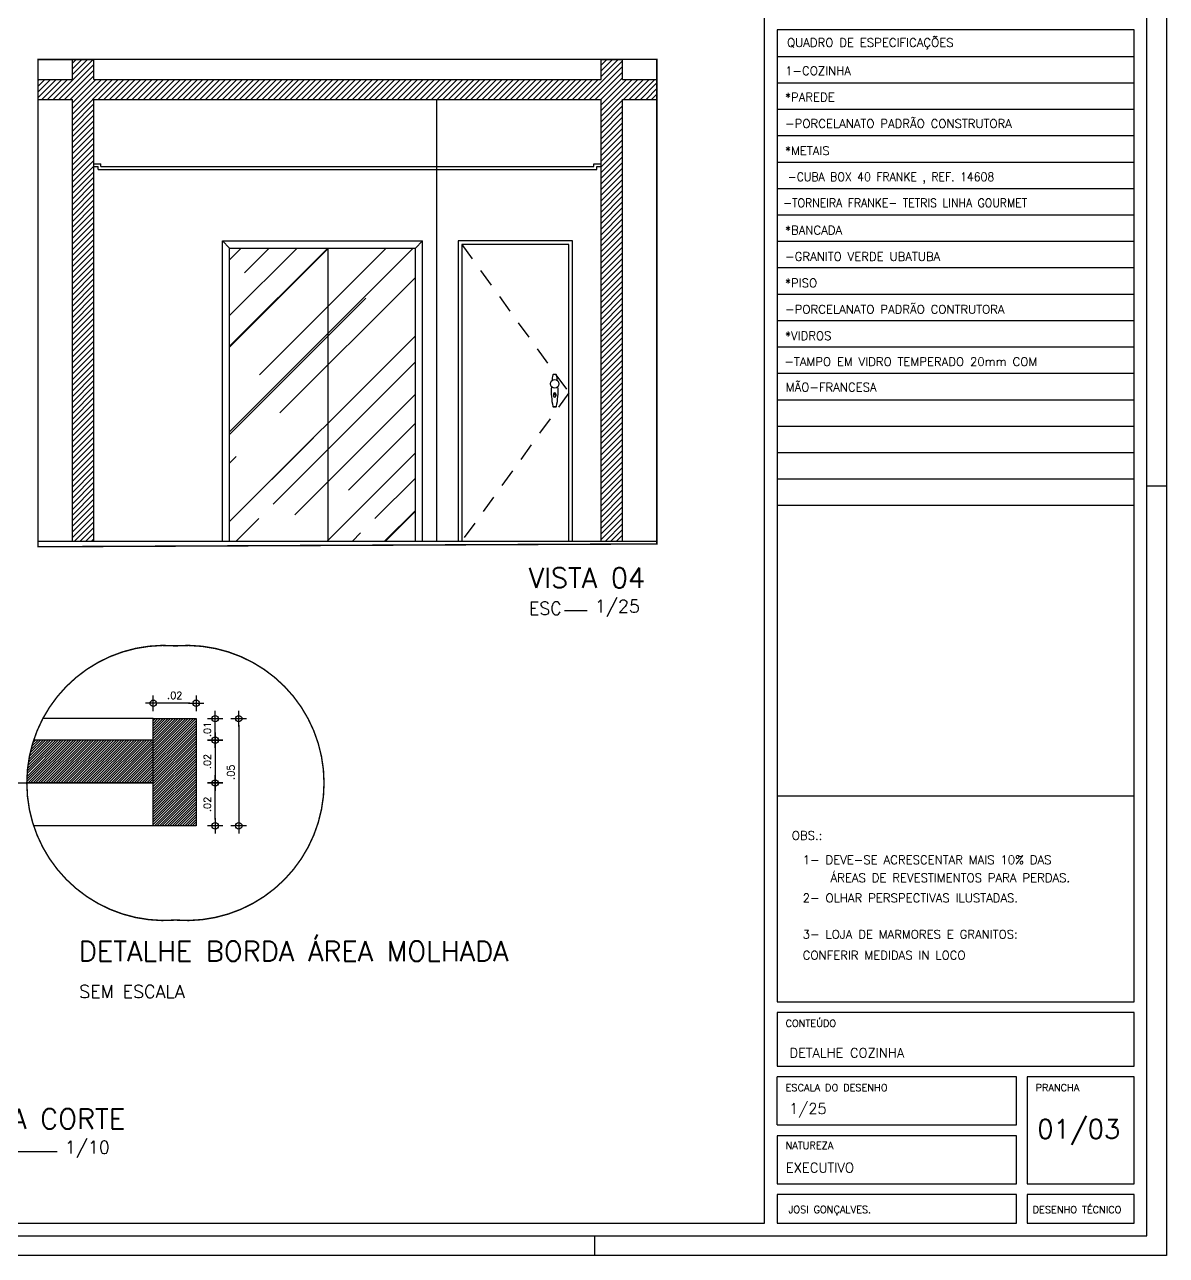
# Model space of a CAD drawing. Header units: millimetres. Extents: x 2182 to 2335, y 1488 to 1614.
# Drawn here: x 2302.5 to 2310.49, y 1488.23 to 1496.84 of the extents above; entities that cross this region are included whole.
import ezdxf

# ---------------------------------------------------------------- set-up
doc = ezdxf.new("R2010")
doc.units = ezdxf.units.MM
doc.linetypes.add('DIVIDE', pattern=[1.25, 0.5, -0.25, 0, -0.25, 0, -0.25])
doc.linetypes.add('HIDDEN2', pattern=[0.1875, 0.125, -0.0625])
for name, color, linetype in [('COTA', 250, 'Continuous'), ('Esquadria', 2, 'Continuous'), ('Hachura', 8, 'Continuous'), ('LAYOUT', 7, 'Continuous'), ('PAREDE', 7, 'Continuous'), ('Prancha', 6, 'Continuous'), ('TEXTO', 7, 'Continuous')]:
    doc.layers.add(name, color=color, linetype=linetype)
doc.styles.add('NORMAL', font='romans.shx')
doc.styles.add('ROMANS', font='romans')
doc.dimstyles.new('D25', dxfattribs={"dimtxt": 0.05, "dimasz": 0.045, "dimexe": 0.18, "dimexo": 0.0625, "dimgap": 0.03, "dimtad": 1, "dimzin": 4, "dimdsep": 46, "dimtxsty": 'NORMAL', "dimblk1": 'DOT1', "dimblk2": 'DOT1', "dimsah": 1, "dimcen": 0.045, "dimse1": 1, "dimse2": 1, "dimclrd": 256, "dimclre": 256, "dimclrt": 7, "dimaunit": 1, "dimadec": 0, "dimazin": 0, "dimtfac": 1, "dimtix": 1, "dimtmove": 2, "dimatfit": 3, "dimldrblk": 'SMALL', "dimfxl": 1, "dimtvp": 1.75, "dimtolj": 1, "dimtzin": 0, "dimarcsym": 0})

# ---------------------------------------------------------------- blocks, each defined once
blk = doc.blocks.new('DOT1')
for p, q in [((-1.2, 0), (1.2, 0)), ((0, 1.2), (0, -1.2))]:
    blk.add_line(p, q)
blk.add_circle((0, 0), 0.5)
blk = doc.blocks.new('*D760')
at = {"layer": 'COTA', "lineweight": -2, "transparency": 16777216}
blk.add_line((2303.9991, 1491.9395), (2303.9991, 1491.2795), dxfattribs=at)
at = {"layer": 'Defpoints', "color": 0, "transparency": 16777216}
for p in [(2303.3664, 1491.9845), (2303.3664, 1491.2345), (2303.9991, 1491.2345)]:
    blk.add_point(p, dxfattribs=at)
at = {"layer": 'COTA', "lineweight": -2, "transparency": 16777216, "xscale": 0.045, "yscale": 0.045, "zscale": 0.045}
for p, rotation in [((2303.9991, 1491.9845), 90), ((2303.9991, 1491.2345), 270)]:
    blk.add_blockref('DOT1', p, dxfattribs=dict(at, rotation=rotation))
at = {"layer": 'COTA', "color": 7, "transparency": 16777216, "insert": (2303.9441, 1491.6095), "char_height": 0.05, "attachment_point": 5, "rotation": 90, "style": 'NORMAL'}
blk.add_mtext('\\A1;.05', dxfattribs=at)
blk = doc.blocks.new('_Small')
at = {"color": 0, "linetype": 'ByBlock', "lineweight": -2}
blk.add_circle((0, 0), 0.25, dxfattribs=at)
blk = doc.blocks.new('*D761')
at = {"layer": 'COTA', "lineweight": -2, "transparency": 16777216}
blk.add_line((2303.8351, 1491.8795), (2303.8351, 1491.9395), dxfattribs=at)
at = {"layer": 'Defpoints', "color": 0, "transparency": 16777216}
for p in [(2303.573, 1491.9845), (2303.8351, 1491.9845), (2303.273, 1491.8345)]:
    blk.add_point(p, dxfattribs=at)
at = {"layer": 'COTA', "lineweight": -2, "transparency": 16777216, "xscale": 0.045, "yscale": 0.045, "zscale": 0.045}
for p, rotation in [((2303.8351, 1491.9845), 90), ((2303.8351, 1491.8345), 270)]:
    blk.add_blockref('DOT1', p, dxfattribs=dict(at, rotation=rotation))
at = {"layer": 'COTA', "color": 7, "transparency": 16777216, "insert": (2303.7801, 1491.9095), "char_height": 0.05, "attachment_point": 5, "rotation": 90, "style": 'NORMAL'}
blk.add_mtext('\\A1;.01', dxfattribs=at)
blk = doc.blocks.new('*D762')
at = {"layer": 'COTA', "lineweight": -2, "transparency": 16777216}
blk.add_line((2303.6564, 1492.092), (2303.4464, 1492.092), dxfattribs=at)
at = {"layer": 'Defpoints', "color": 0, "transparency": 16777216}
for p in [(2303.4014, 1492.092), (2303.4014, 1491.8531), (2303.7014, 1491.8531)]:
    blk.add_point(p, dxfattribs=at)
at = {"layer": 'COTA', "lineweight": -2, "transparency": 16777216, "xscale": 0.045, "yscale": 0.045, "zscale": 0.045, "rotation": 180}
blk.add_blockref('DOT1', (2303.4014, 1492.092), dxfattribs=at)
at = {"layer": 'COTA', "lineweight": -2, "transparency": 16777216, "xscale": 0.045, "yscale": 0.045, "zscale": 0.045}
blk.add_blockref('DOT1', (2303.7014, 1492.092), dxfattribs=at)
at = {"layer": 'COTA', "color": 7, "transparency": 16777216, "insert": (2303.5514, 1492.147), "char_height": 0.05, "attachment_point": 5, "style": 'NORMAL'}
blk.add_mtext('\\A1;.02', dxfattribs=at)
blk = doc.blocks.new('*D763')
at = {"layer": 'COTA', "lineweight": -2, "transparency": 16777216}
blk.add_line((2303.8351, 1491.7895), (2303.8351, 1491.5795), dxfattribs=at)
at = {"layer": 'Defpoints', "color": 0, "transparency": 16777216}
for p in [(2303.3438, 1491.8345), (2303.3438, 1491.5345), (2303.8351, 1491.5345)]:
    blk.add_point(p, dxfattribs=at)
at = {"layer": 'COTA', "lineweight": -2, "transparency": 16777216, "xscale": 0.045, "yscale": 0.045, "zscale": 0.045}
for p, rotation in [((2303.8351, 1491.8345), 90), ((2303.8351, 1491.5345), 270)]:
    blk.add_blockref('DOT1', p, dxfattribs=dict(at, rotation=rotation))
at = {"layer": 'COTA', "color": 7, "transparency": 16777216, "insert": (2303.7801, 1491.6845), "char_height": 0.05, "attachment_point": 5, "rotation": 90, "style": 'NORMAL'}
blk.add_mtext('\\A1;.02', dxfattribs=at)
blk = doc.blocks.new('*D764')
at = {"layer": 'COTA', "lineweight": -2, "transparency": 16777216}
blk.add_line((2303.8351, 1491.2795), (2303.8351, 1491.4895), dxfattribs=at)
at = {"layer": 'Defpoints', "color": 0, "transparency": 16777216}
for p in [(2303.3237, 1491.5345), (2303.8351, 1491.5345), (2303.3237, 1491.2345)]:
    blk.add_point(p, dxfattribs=at)
at = {"layer": 'COTA', "lineweight": -2, "transparency": 16777216, "xscale": 0.045, "yscale": 0.045, "zscale": 0.045}
for p, rotation in [((2303.8351, 1491.5345), 90), ((2303.8351, 1491.2345), 270)]:
    blk.add_blockref('DOT1', p, dxfattribs=dict(at, rotation=rotation))
at = {"layer": 'COTA', "color": 7, "transparency": 16777216, "insert": (2303.7801, 1491.3845), "char_height": 0.05, "attachment_point": 5, "rotation": 90, "style": 'NORMAL'}
blk.add_mtext('\\A1;.02', dxfattribs=at)

msp = doc.modelspace()

# ---------------------------------------------------------------- hatches: boundary and pattern name
at = {"layer": 'Hachura'}
h = msp.add_hatch(dxfattribs=at)
h.set_pattern_fill('ANSI31', color=256, scale=0.0088, angle=-180)
h.set_pattern_definition([(225, (825.829345, 3775.682548), (0.01975656347, -0.01975656347), [])])
h.paths.add_polyline_path([(2302.9851, 1496.3172), (2306.5351, 1496.3172), (2306.5351, 1493.2272), (2306.6851, 1493.2272), (2306.6851, 1496.3172), (2306.9251, 1496.3172), (2306.9251, 1496.4572), (2306.6851, 1496.4572), (2306.6851, 1496.5972), (2306.5351, 1496.5972), (2306.5351, 1496.4572), (2302.9851, 1496.4572), (2302.9851, 1496.5972), (2302.8351, 1496.5972), (2302.8351, 1496.4572), (2302.5951, 1496.4572), (2302.5951, 1496.3172), (2302.8351, 1496.3172), (2302.8351, 1493.2272), (2302.9851, 1493.2272)])
h = msp.add_hatch(dxfattribs=at)
h.set_pattern_fill('AR-RROOF', color=1, scale=0.017, angle=45)
h.set_pattern_definition([(45, (758.5198, 3488.5396), (0.36639445, 0.977051866), [6.477, -0.8636, 2.159, -0.4318]), (45, (758.7732, 3489.09833), (-0.71141589, 0.10075847), [1.2954, -0.142494, 2.5908, -0.32385]), (45, (758.4129, 3488.95178), (1.383139048, 1.792279517), [3.4544, -0.60452, 1.7272, -0.4318])])
h.paths.add_polyline_path([(2303.9351, 1493.2272), (2304.6257, 1493.2272), (2304.6257, 1495.2772), (2303.9351, 1495.2772)])
h.paths.add_polyline_path([(2304.6257, 1493.2272), (2305.2351, 1493.2272), (2305.2351, 1495.2772), (2304.6257, 1495.2772)])
h = msp.add_hatch(dxfattribs=at)
h.set_pattern_fill('ANSI31', color=256, scale=0.1, style=0)
h.set_pattern_definition([(45, (2875.431243, 1524.352917), (-0.00883883476, 0.00883883476), [])])
h.paths.add_polyline_path([(2303.4014, 1491.2345), (2303.7014, 1491.2345), (2303.7014, 1491.9845), (2303.4014, 1491.9845)])
edge = h.paths.add_edge_path()
edge.add_arc((2303.5829, 1491.5178), 1.0668, 162.73229, 179.10541)
edge.add_line((2302.5163, 1491.5345), (2303.4014, 1491.5345))
edge.add_line((2303.4014, 1491.5345), (2303.4014, 1491.8345))
edge.add_line((2303.4014, 1491.8345), (2302.5643, 1491.8345))

# ---------------------------------------------------------------- linework, layer by layer
at = {"layer": 'Esquadria', "color": 8, "linetype": 'HIDDEN2'}
for p, q in [((2305.5601, 1495.3022), (2306.3101, 1494.2647)), ((2306.3101, 1494.2647), (2305.5601, 1493.2272))]:
    msp.add_line(p, q, dxfattribs=at)
at = {"layer": 'Esquadria', "color": 7}
for p, q in [((2306.2182, 1494.3932), (2306.202, 1494.3932)), ((2306.2011, 1494.2552), (2306.2011, 1494.2432)), ((2306.2011, 1494.2552), (2306.2011, 1494.2432)), ((2306.2191, 1494.2552), (2306.2191, 1494.2432)), ((2306.2191, 1494.2552), (2306.2191, 1494.2432)), ((2306.202, 1494.1652), (2306.2182, 1494.1652)), ((2306.2182, 1494.1652), (2306.202, 1494.1652))]:
    msp.add_line(p, q, dxfattribs=at)
for points in [[(2306.3351, 1493.2272), (2306.3351, 1495.3272), (2305.5351, 1495.3272), (2305.5351, 1494.1272)], [(2305.5351, 1495.3272), (2305.5351, 1493.2272)], [(2306.3101, 1493.2272), (2306.3101, 1495.3022), (2305.5601, 1495.3022), (2305.5601, 1493.2272)]]:
    msp.add_lwpolyline(points, dxfattribs=at)
for points in [[(2306.2113, 1494.254), (2306.2089, 1494.254), (2306.2089, 1494.26), (2306.2113, 1494.26)], [(2306.2089, 1494.254), (2306.2113, 1494.254), (2306.2113, 1494.26), (2306.2089, 1494.26)]]:
    msp.add_lwpolyline(points, close=True, dxfattribs=at)
for centre, radius in [((2306.2101, 1494.3272), 0.03), ((2306.2101, 1494.2552), 0.0072), ((2306.2101, 1494.2552), 0.0072)]:
    msp.add_circle(centre, radius, dxfattribs=at)
for centre, radius, start, end in [((2306.7336, 1494.2792), 0.5475, 176.96192, 191.60808), ((2306.7336, 1494.2792), 0.5475, 176.96192, 191.60808), ((2306.7336, 1494.2792), 0.5475, 168.39192, 172.56041), ((2306.202, 1494.3884), 0.0048, 90, 168.39192), ((2306.2182, 1494.3884), 0.0048, 11.60808, 90), ((2305.6866, 1494.2792), 0.5475, 7.43959, 11.60808), ((2305.6866, 1494.2792), 0.5475, 348.39192, 3.03808), ((2305.6866, 1494.2792), 0.5475, 348.39192, 3.03808), ((2306.2101, 1494.2552), 0.009, 0, 180), ((2306.2101, 1494.2552), 0.009, 0, 180), ((2306.2101, 1494.2432), 0.009, 180, 0), ((2306.2101, 1494.2432), 0.009, 180, 0), ((2306.202, 1494.17), 0.0048, 191.60808, 270), ((2306.202, 1494.17), 0.0048, 191.60808, 270), ((2306.2182, 1494.17), 0.0048, 270, 348.39192), ((2306.2182, 1494.17), 0.0048, 270, 348.39192)]:
    msp.add_arc(centre, radius, start, end, dxfattribs=at)
at = {"layer": 'LAYOUT'}
for p, q in [((2303.8851, 1493.2272), (2303.8851, 1495.3272)), ((2303.8851, 1495.3272), (2305.2851, 1495.3272)), ((2303.8851, 1495.3272), (2305.2851, 1495.3272)), ((2303.9351, 1495.2772), (2303.8851, 1495.3272)), ((2303.9351, 1495.2772), (2305.2351, 1495.2772)), ((2303.9351, 1493.2272), (2303.9351, 1495.2772)), ((2304.6257, 1493.2272), (2304.6257, 1495.2772)), ((2305.2351, 1495.2772), (2305.2851, 1495.3272)), ((2305.2351, 1493.2272), (2305.2351, 1495.2772)), ((2305.2851, 1493.2272), (2305.2851, 1495.3272))]:
    msp.add_line(p, q, dxfattribs=at)
at = {"layer": 'LAYOUT', "color": 7}
for p, q in [((2303.4014, 1491.9845), (2302.628, 1491.9845)), ((2303.4014, 1491.2345), (2302.5643, 1491.2345))]:
    msp.add_line(p, q, dxfattribs=at)
at = {"layer": 'LAYOUT', "color": 8}
for p, q in [((2303.4014, 1491.8345), (2302.5643, 1491.8345)), ((2303.4014, 1491.5345), (2302.5163, 1491.5345))]:
    msp.add_line(p, q, dxfattribs=at)
at = {"layer": 'LAYOUT', "color": 3}
msp.add_lwpolyline([(2303.4014, 1491.9845), (2303.7014, 1491.9845), (2303.7014, 1491.2345), (2303.4014, 1491.2345)], close=True, dxfattribs=at)
msp.add_lwpolyline([(2302.5163, 1491.5345), (2303.4014, 1491.5345), (2303.4014, 1491.8345), (2302.5643, 1491.8345)], dxfattribs=at)
at = {"layer": 'PAREDE'}
for p, q in [((2302.5951, 1496.5972), (2302.9851, 1496.5972)), ((2302.5951, 1496.3172), (2302.5951, 1496.5972)), ((2302.8351, 1496.4572), (2302.8351, 1496.5972)), ((2302.9851, 1496.4572), (2302.9851, 1496.5972)), ((2306.5351, 1496.5972), (2306.6851, 1496.5972)), ((2306.5351, 1496.4572), (2306.5351, 1496.5972)), ((2306.6851, 1496.4572), (2306.6851, 1496.5972)), ((2302.5951, 1496.4572), (2302.8351, 1496.4572)), ((2302.9851, 1496.4572), (2306.5351, 1496.4572)), ((2306.6851, 1496.4572), (2306.9251, 1496.4572)), ((2306.9251, 1496.3172), (2306.9251, 1496.4572)), ((2302.5951, 1496.3172), (2302.8351, 1496.3172)), ((2302.8351, 1493.2272), (2302.8351, 1496.3172)), ((2302.9851, 1493.2272), (2302.9851, 1496.3172)), ((2302.9851, 1496.3172), (2306.5351, 1496.3172)), ((2305.3851, 1493.2272), (2305.3851, 1496.3172)), ((2306.5351, 1493.2272), (2306.5351, 1496.3172)), ((2306.6851, 1493.2272), (2306.6851, 1496.3172)), ((2306.6851, 1496.3172), (2306.9251, 1496.3172)), ((2302.9851, 1495.8672), (2303.0351, 1495.8672)), ((2303.0351, 1495.8472), (2303.0351, 1495.8672)), ((2306.4851, 1495.8472), (2306.4851, 1495.8672)), ((2306.4851, 1495.8672), (2306.5351, 1495.8672)), ((2302.9851, 1495.8472), (2303.0151, 1495.8472)), ((2303.0151, 1495.8272), (2303.0151, 1495.8472)), ((2303.0151, 1495.8272), (2306.5051, 1495.8272)), ((2303.0351, 1495.8472), (2306.4851, 1495.8472)), ((2306.5051, 1495.8272), (2306.5051, 1495.8472)), ((2306.5051, 1495.8472), (2306.5351, 1495.8472)), ((2302.5951, 1493.2272), (2306.9251, 1493.2272))]:
    msp.add_line(p, q, dxfattribs=at)
at = {"layer": 'Prancha', "color": 7}
for p, q in [((2310.4906, 1502.329), (2310.4906, 1488.229)), ((2307.7664, 1496.4337), (2310.2656, 1496.4337)), ((2307.7664, 1496.2489), (2310.2656, 1496.2489)), ((2307.7664, 1496.0641), (2310.2656, 1496.0641)), ((2307.7664, 1495.8793), (2310.2656, 1495.8793)), ((2307.7664, 1495.6946), (2310.2656, 1495.6946)), ((2307.7664, 1495.5098), (2310.2656, 1495.5098)), ((2307.7664, 1495.325), (2310.2656, 1495.325)), ((2307.7664, 1495.1402), (2310.2656, 1495.1402)), ((2307.7664, 1494.9555), (2310.2656, 1494.9555)), ((2307.7664, 1494.7707), (2310.2656, 1494.7707)), ((2307.7664, 1494.5859), (2310.2656, 1494.5859)), ((2307.7664, 1494.4011), (2310.2656, 1494.4011)), ((2307.7664, 1494.2164), (2310.2656, 1494.2164)), ((2307.7664, 1494.0316), (2310.2656, 1494.0316)), ((2307.7664, 1493.8468), (2310.2656, 1493.8468)), ((2307.7664, 1493.662), (2310.2656, 1493.662)), ((2310.3531, 1493.6125), (2310.4906, 1493.6125)), ((2307.7664, 1493.4773), (2310.2656, 1493.4773)), ((2306.2787, 1492.7423), (2306.4386, 1492.7423)), ((2307.7664, 1491.4447), (2310.2656, 1491.4447)), ((2302.0037, 1488.9568), (2302.7293, 1488.9568)), ((2306.4906, 1488.229), (2306.4906, 1488.3665)), ((2310.4906, 1488.229), (2290.9781, 1488.229))]:
    msp.add_line(p, q, dxfattribs=at)
at = {"layer": 'Prancha', "color": 3}
for p, q in [((2307.7664, 1496.8032), (2307.7664, 1490.004)), ((2310.2656, 1496.8032), (2307.7664, 1496.8032)), ((2310.2656, 1490.004), (2310.2656, 1496.8032)), ((2307.7664, 1496.6184), (2310.2656, 1496.6184)), ((2307.7664, 1490.004), (2310.2656, 1490.004)), ((2310.2656, 1489.929), (2307.7664, 1489.929)), ((2307.7664, 1489.929), (2307.7664, 1489.554)), ((2310.2656, 1489.554), (2310.2656, 1489.929)), ((2307.7664, 1489.554), (2310.2656, 1489.554)), ((2309.4406, 1489.479), (2307.7664, 1489.479)), ((2307.7664, 1489.1415), (2307.7664, 1489.479)), ((2309.4406, 1489.1415), (2309.4406, 1489.479)), ((2310.2656, 1489.479), (2309.5156, 1489.479)), ((2309.5156, 1489.479), (2309.5156, 1488.729)), ((2310.2656, 1488.729), (2310.2656, 1489.479)), ((2307.7664, 1489.1415), (2309.4406, 1489.1415)), ((2309.4406, 1489.0665), (2307.7664, 1489.0665)), ((2307.7664, 1489.0665), (2307.7664, 1488.729)), ((2309.4406, 1488.729), (2309.4406, 1489.0665)), ((2307.7664, 1488.729), (2309.4406, 1488.729)), ((2309.5156, 1488.729), (2310.2656, 1488.729)), ((2309.4406, 1488.654), (2307.7664, 1488.654)), ((2307.7664, 1488.654), (2307.7664, 1488.454)), ((2309.4406, 1488.454), (2309.4406, 1488.654)), ((2310.2656, 1488.654), (2309.5156, 1488.654)), ((2309.5156, 1488.654), (2309.5156, 1488.454)), ((2310.2656, 1488.454), (2310.2656, 1488.654)), ((2307.7664, 1488.454), (2309.4406, 1488.454)), ((2309.5156, 1488.454), (2310.2656, 1488.454))]:
    msp.add_line(p, q, dxfattribs=at)
at = {"layer": 'Prancha'}
msp.add_lwpolyline([(2310.3531, 1502.1915), (2291.1156, 1502.1915), (2291.1156, 1488.3665), (2310.3531, 1488.3665)], close=True, dxfattribs=at)
at = {"layer": 'Prancha', "color": 2}
msp.add_lwpolyline([(2307.6789, 1502.104), (2291.2031, 1502.104), (2291.2031, 1488.454), (2307.6789, 1488.454)], close=True, dxfattribs=at)
at = {"layer": 'TEXTO', "color": 211, "linetype": 'DIVIDE', "const_width": 0.01}
msp.add_lwpolyline([(2302.5951, 1493.1873), (2306.9251, 1493.2072), (2306.9251, 1496.5972), (2302.5951, 1496.5972)], close=True, dxfattribs=at)
at = {"layer": 'TEXTO', "color": 7, "linetype": 'DIVIDE', "const_width": 0.01}
for points in [[(2303.5563, 1490.5752, -1.084061), (2303.5563, 1492.4938, -0.398371)], [(2303.5563, 1490.5752, 1.084061), (2303.5563, 1492.4938, 0.398371)]]:
    msp.add_lwpolyline(points, format="xyb", dxfattribs=at)
msp.add_lwpolyline([(2302.5178, 1491.5345), (2301.5911, 1491.5345)], dxfattribs=at)

# ---------------------------------------------------------------- texts
at = {"layer": 'Prancha', "color": 7, "style": 'ROMANS'}
for s, p in [('1-COZINHA', (2307.8228, 1496.4877)), ('*PAREDE', (2307.8228, 1496.3029)), ('-PORCELANATO PADRÃO CONSTRUTORA', (2307.8228, 1496.1181)), ('*METAIS', (2307.8228, 1495.9284)), ('*BANCADA', (2307.8228, 1495.3727)), ('-GRANITO VERDE UBATUBA', (2307.8228, 1495.1879)), ('*PISO', (2307.8228, 1495.0031)), ('-PORCELANATO PADRÃO CONTRUTORA', (2307.8228, 1494.8184)), ('*VIDROS', (2307.8228, 1494.6336)), ('-TAMPO EM VIDRO TEMPERADO 20mm COM', (2307.8173, 1494.4524)), ('MÃO-FRANCESA', (2307.8277, 1494.2736))]:
    msp.add_text(s, height=0.06, dxfattribs=at).set_placement(p)
at = {"layer": 'Prancha', "color": 10, "style": 'ROMANS'}
for s, p in [('OBS.: ', (2307.8693, 1491.1371)), ('1- DEVE-SE ACRESCENTAR MAIS 10%%% DAS', (2307.9458, 1490.9664)), ('ÁREAS DE REVESTIMENTOS PARA PERDAS.', (2308.1407, 1490.8407)), ('2- OLHAR PERSPECTIVAS ILUSTADAS.', (2307.9458, 1490.7)), ('3- LOJA DE MARMORES E GRANITOS: ', (2307.9458, 1490.4456)), ('CONFERIR MEDIDAS IN LOCO', (2307.9458, 1490.2991))]:
    msp.add_text(s, height=0.06, dxfattribs=at).set_placement(p)
at = {"layer": 'Prancha', "color": 7, "attachment_point": 4, "style": 'ROMANS'}
for s, insert, char_height in [('{\\C2;QUADRO DE ESPECIFICAÇÕES}', (2307.8363, 1496.7066), 0.06), ('ESC', (2306.0294, 1492.7562), 0.0896), ('1/25', (2306.4917, 1492.7562), 0.0896), ('SEM ESCALA', (2302.8833, 1490.075), 0.0896), ('DETALHE COZINHA ', (2307.8536, 1489.6462), 0.066666), ('1/25', (2307.8499, 1489.2437), 0.075), ('01/03', (2309.587, 1489.0909), 0.13291), ('1/10', (2302.7823, 1488.9707), 0.0896), ('EXECUTIVO', (2307.8275, 1488.8426), 0.0675), ('JOSI GONÇALVES.', (2307.8461, 1488.5428), 0.05), ('DESENHO TÉCNICO', (2309.5547, 1488.5483), 0.05)]:
    msp.add_mtext(s, dxfattribs=dict(at, insert=insert, char_height=char_height))
at = {"layer": 'Prancha', "color": 7, "char_height": 0.06, "width": 6.607284, "attachment_point": 4, "style": 'ROMANS'}
for s, insert in [('{\\W0.93;-CUBA BOX 40 FRANKE , REF. 14608}', (2307.8414, 1495.7665)), ('{\\W0.93;-TORNEIRA FRANKE- TETRIS LINHA GOURMET }', (2307.809, 1495.5933))]:
    msp.add_mtext(s, dxfattribs=dict(at, insert=insert))
at = {"layer": 'Prancha', "color": 2, "attachment_point": 4, "style": 'ROMANS'}
for s, insert, char_height in [('VISTA 04', (2306.0269, 1492.9697), 0.14), ('CONTEÚDO', (2307.8258, 1489.8528), 0.05), ('ESCALA DO DESENHO', (2307.8258, 1489.4019), 0.05), ('PRANCHA', (2309.575, 1489.4028), 0.05), ('BANCADA CORTE', (2301.6799, 1489.1842), 0.14), ('NATUREZA', (2307.8258, 1488.9979), 0.05)]:
    msp.add_mtext(s, dxfattribs=dict(at, insert=insert, char_height=char_height))
at = {"layer": 'Prancha', "color": 2, "insert": (2302.8807, 1490.357), "char_height": 0.14, "width": 3.350416, "attachment_point": 4, "style": 'ROMANS'}
msp.add_mtext('DETALHE BORDA ÁREA MOLHADA', dxfattribs=at)

# ---------------------------------------------------------------- dimensions: what is measured, and where the dimension line sits
at = {"layer": 'COTA'}
dim = msp.add_linear_dim(base=(2303.4014, 1492.092), p1=(2303.7014, 1491.8531), p2=(2303.4014, 1491.8531), text='.02', dimstyle='D25', dxfattribs=at)
dim.commit()
dim.dimension.update_dxf_attribs({"geometry": '*D762', "text_midpoint": (2303.5514, 1492.147)})
for base, p1, p2, text, picture, middle in [((2303.8351, 1491.9845), (2303.273, 1491.8345), (2303.573, 1491.9845), '.01', '*D761', (2303.7801, 1491.9095)), ((2303.9991, 1491.2345), (2303.3664, 1491.9845), (2303.3664, 1491.2345), '.05', '*D760', (2303.9441, 1491.6095)), ((2303.8351, 1491.5345), (2303.3438, 1491.8345), (2303.3438, 1491.5345), '.02', '*D763', (2303.7801, 1491.6845)), ((2303.8351, 1491.5345), (2303.3237, 1491.2345), (2303.3237, 1491.5345), '.02', '*D764', (2303.7801, 1491.3845))]:
    dim = msp.add_linear_dim(base=base, p1=p1, p2=p2, angle=90, text=text, dimstyle='D25', dxfattribs=at)
    dim.commit()
    dim.dimension.update_dxf_attribs({"geometry": picture, "text_midpoint": middle})

doc.saveas('drawing.dxf')
